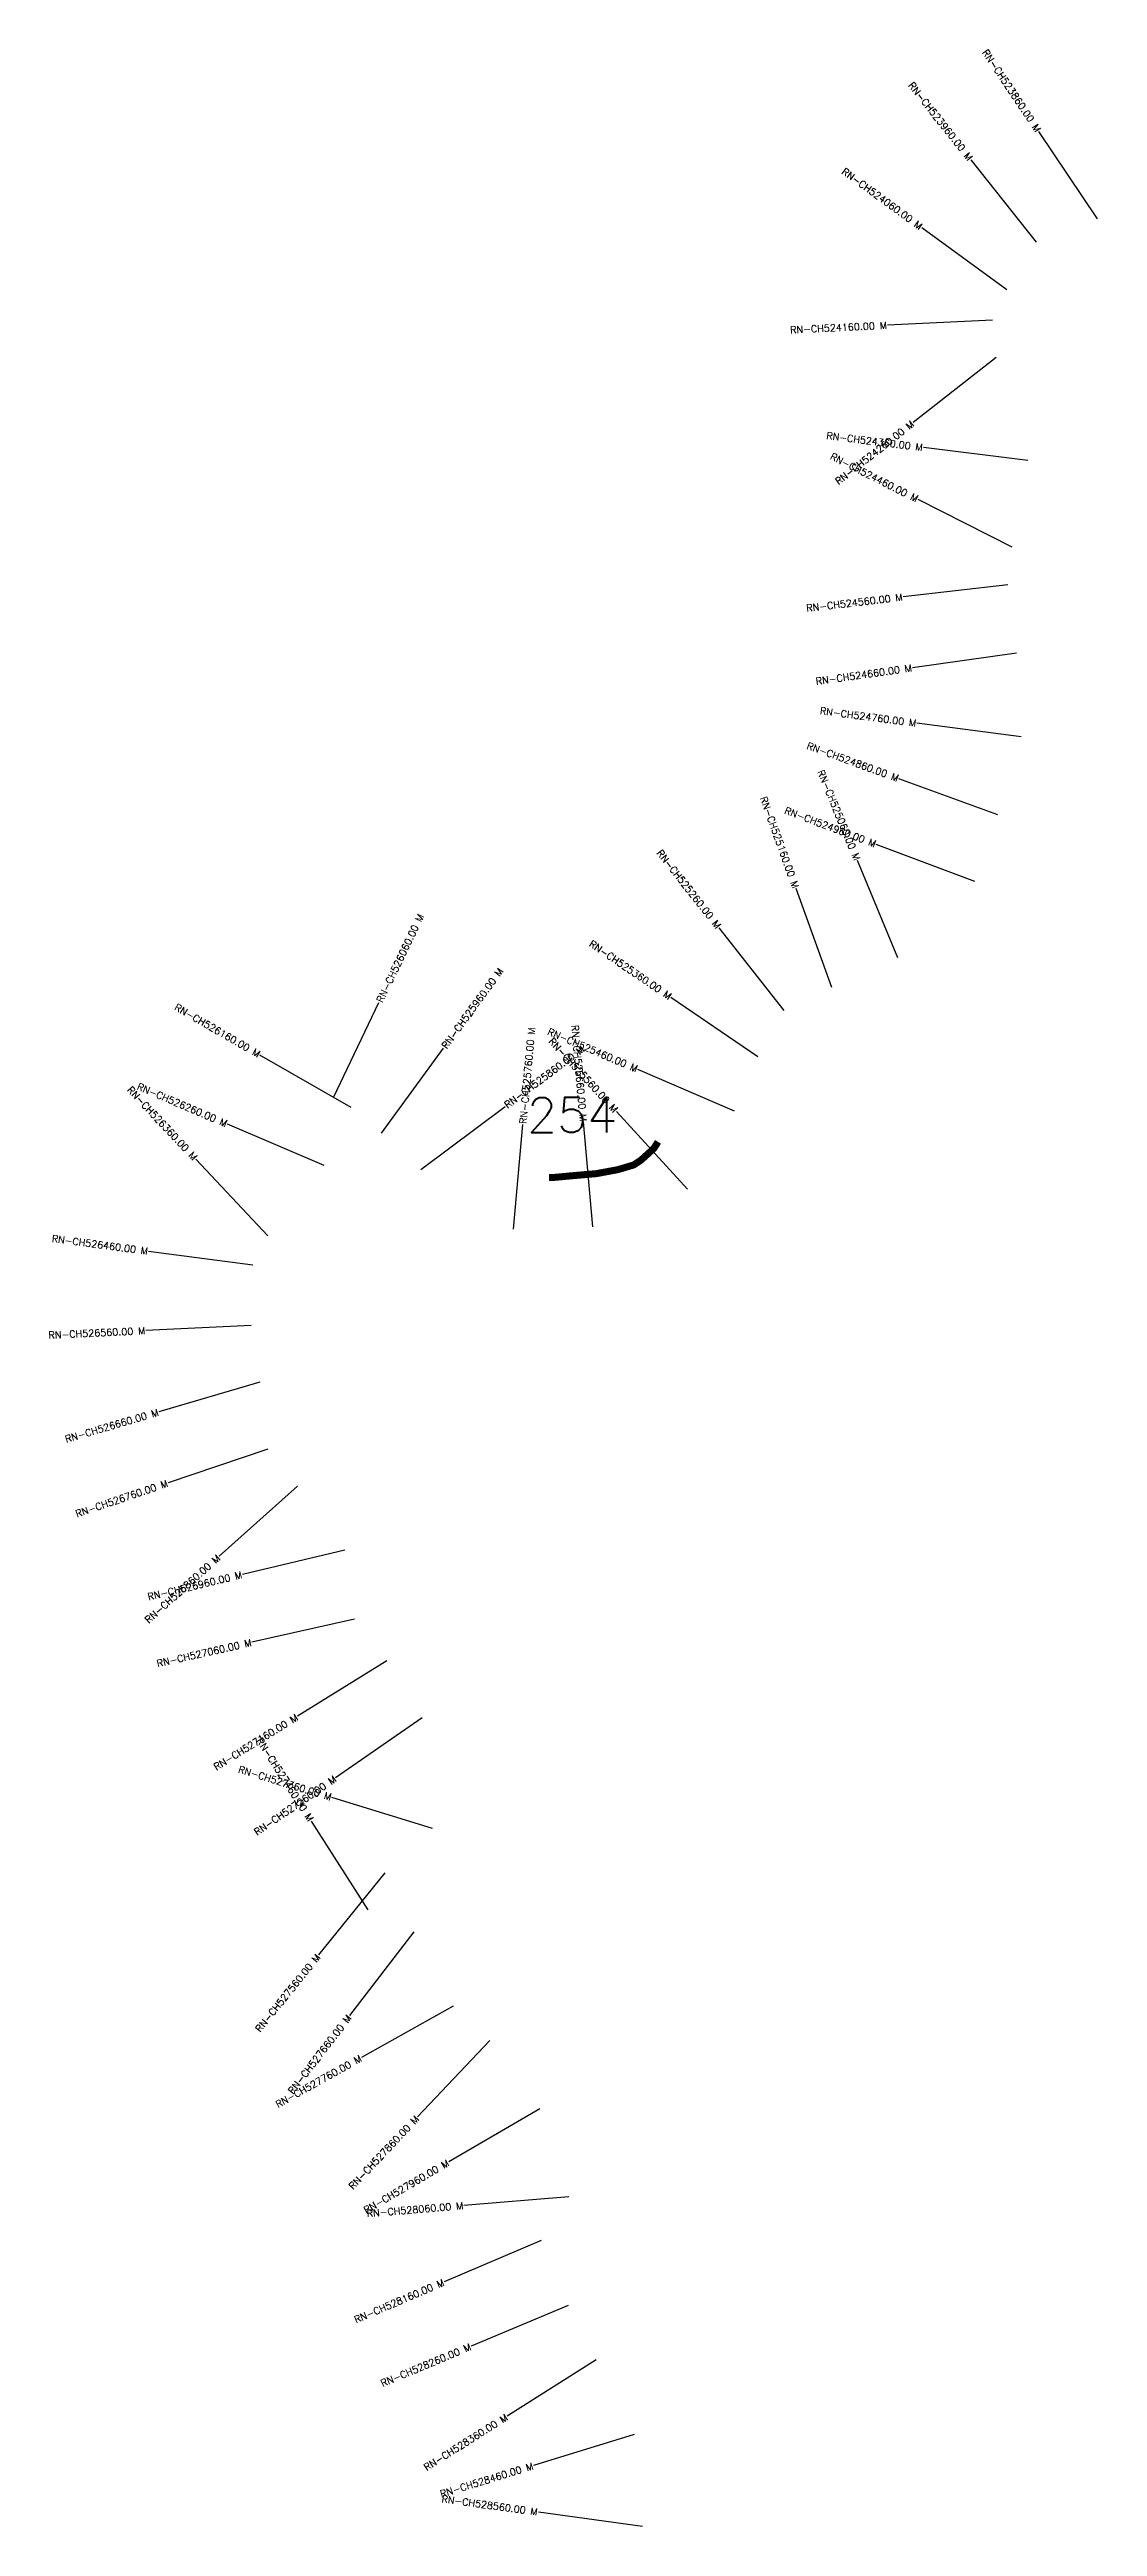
# Model space of a CAD drawing. Header units: metres. Extents: x 316875 to 322006, y 1873023 to 1876624.
# Drawn here: x 316875 to 318368, y 1873092 to 1876624 of the extents above; entities that cross this region are included whole.
import ezdxf
from ezdxf.enums import TextEntityAlignment as Align

# ---------------------------------------------------------------- set-up
doc = ezdxf.new("R2010")
doc.units = ezdxf.units.M
for name, color, linetype in [('ARTIFICIALLY PROTECTED', 4, 'Continuous'), ('CS', 134, 'Continuous'), ('CSMark', 6, 'Continuous')]:
    doc.layers.add(name, color=color, linetype=linetype)
doc.styles.get("Standard").update_dxf_attribs({"font": 'simplex.shx'})

msp = doc.modelspace()

# ---------------------------------------------------------------- linework, layer by layer
at = {"layer": 'ARTIFICIALLY PROTECTED', "const_width": 10, "flags": 128}
msp.add_lwpolyline([(317741.8, 1875066.8), (317735.9, 1875057.4), (317717.9, 1875041), (317707.2, 1875033.9), (317684.7, 1875027.2), (317654, 1875021.5), (317616.2, 1875018.2), (317591.8, 1875015.9), (317586.3, 1875015.9)], dxfattribs=at)
at = {"layer": 'CS'}
for p, q in [((318368.1, 1876382.8), (318284.8, 1876507.5)), ((318281.1, 1876349.5), (318188, 1876467.1)), ((318238.8, 1876281.7), (318117.8, 1876370.3)), ((318218.8, 1876238.6), (318069, 1876231.3)), ((318223.7, 1876185.4), (318105.6, 1876092.8)), ((318268.8, 1876038.2), (318120, 1876056.8)), ((318246.5, 1875915), (318112.6, 1875982.7)), ((318240.3, 1875861.2), (318091.3, 1875843.8)), ((318253, 1875763.8), (318104.5, 1875742.9)), ((318259.5, 1875644.4), (318110.7, 1875663.8)), ((318226.2, 1875533.3), (318085.2, 1875584.7)), ((318083.5, 1875329.2), (318026.3, 1875467.9)), ((318193.3, 1875438), (318053, 1875490.9)), ((317989.5, 1875286.8), (317938.8, 1875427.9)), ((317921.7, 1875254.2), (317829, 1875372.2)), ((317279.4, 1875130.1), (317344.2, 1875265.5)), ((317884.3, 1875188.2), (317760.3, 1875272.6)), ((317304.4, 1875115.6), (317174.5, 1875190.6)), ((317348, 1875079.2), (317436.2, 1875200.6)), ((317850.9, 1875110.8), (317713.1, 1875170)), ((317403.8, 1875027.5), (317523.8, 1875117.4)), ((317266.1, 1875033.1), (317128.2, 1875092)), ((317535.7, 1874942.2), (317549.3, 1875091.5)), ((317648.8, 1874945.8), (317635.6, 1875095.2)), ((317783.8, 1874999.5), (317682.6, 1875110.2)), ((317185.7, 1874932.7), (317083.2, 1875042.2)), ((317164.6, 1874890.9), (317015.9, 1874910.7)), ((317161.9, 1874804.8), (317012.1, 1874797.7)), ((317174.5, 1874724.1), (317030.6, 1874681.8)), ((317185.8, 1874628.8), (317043.8, 1874580.7)), ((317228.1, 1874576), (317116.4, 1874476)), ((317295.7, 1874484.8), (317149.8, 1874450.1)), ((317309.5, 1874386.3), (317163.2, 1874353.3)), ((317355.5, 1874327), (317228.1, 1874247.8)), ((317405.8, 1874245.3), (317282.3, 1874160.1)), ((317420.4, 1874087.9), (317277, 1874131.8)), ((317328.7, 1873971.9), (317248, 1874098.4)), ((317352.4, 1874024.4), (317258.2, 1873907.6)), ((317393.8, 1873940.2), (317302.4, 1873821.2)), ((317450.1, 1873834.6), (317319.2, 1873761.3)), ((317502.2, 1873785.6), (317399.1, 1873676.6)), ((317573.3, 1873688), (317443.7, 1873612.5)), ((317614.8, 1873562.4), (317465.3, 1873550.1)), ((317575.2, 1873500.4), (317437.3, 1873441.4)), ((317614, 1873407.6), (317475.6, 1873349.7)), ((317653.9, 1873330), (317527.1, 1873249.9)), ((317707.8, 1873223.7), (317564.5, 1873179.4)), ((317719.8, 1873092.5), (317571.3, 1873113))]:
    msp.add_line(p, q, dxfattribs=at)

# ---------------------------------------------------------------- texts
at = {"insert": (317555.1, 1875130.3), "char_height": 50, "attachment_point": 1}
msp.add_mtext_dynamic_manual_height_columns('254', width=84.374, gutter_width=1, heights=[74.2], dxfattribs=at)
at = {"layer": 'CSMark'}
for s, rotation, p in [('RN-CH523860.00 M', 303.7681, (318284.2, 1876508.3)), ('RN-CH523960.00 M', 308.3658, (318187.4, 1876467.9)), ('RN-CH524060.00 M', 323.7997, (318117, 1876370.9)), ('RN-CH524160.00 M', 2.7923, (318068, 1876231.3)), ('RN-CH524360.00 M', 352.8719, (318119, 1876056.9)), ('RN-CH524260.00 M', 38.1094, (318104.9, 1876092.2)), ('RN-CH524460.00 M', 333.1817, (318111.7, 1875983.1)), ('RN-CH524560.00 M', 6.6453, (318090.4, 1875843.7)), ('RN-CH524660.00 M', 8.0297, (318103.5, 1875742.7)), ('RN-CH524760.00 M', 352.58, (318109.7, 1875663.9)), ('RN-CH524860.00 M', 339.9783, (318084.3, 1875585)), ('RN-CH525060.00 M', 292.3891, (318026, 1875468.8)), ('RN-CH525160.00 M', 289.7489, (317938.4, 1875428.9)), ('RN-CH524960.00 M', 339.3301, (318052.1, 1875491.3)), ('RN-CH525260.00 M', 308.1409, (317828.4, 1875373)), ('RN-CH525360.00 M', 325.7515, (317759.5, 1875273.2)), ('RN-CH526160.00 M', 330.0066, (317173.7, 1875191.1)), ('RN-CH525460.00 M', 336.7808, (317712.2, 1875170.4)), ('RN-CH525660.00 M', 275.0543, (317635.5, 1875096.2)), ('RN-CH525560.00 M', 312.4318, (317681.9, 1875111)), ('RN-CH526260.00 M', 336.8837, (317127.2, 1875092.4)), ('RN-CH526360.00 M', 313.1365, (317082.5, 1875042.9)), ('RN-CH526460.00 M', 352.4021, (317014.9, 1874910.9)), ('RN-CH526560.00 M', 2.7275, (317011.1, 1874797.7)), ('RN-CH526660.00 M', 16.396, (317029.6, 1874681.5)), ('RN-CH526760.00 M', 18.7064, (317042.8, 1874580.3)), ('RN-CH526860.00 M', 41.8203, (317115.6, 1874475.3)), ('RN-CH526960.00 M', 13.3991, (317148.8, 1874449.8)), ('RN-CH527060.00 M', 12.7178, (317162.3, 1874353.1)), ('RN-CH527160.00 M', 31.8605, (317227.2, 1874247.3)), ('RN-CH527460.00 M', 302.5552, (317247.5, 1874099.2)), ('RN-CH527360.00 M', 342.956, (317276.1, 1874132.1)), ('RN-CH527260.00 M', 34.5816, (317281.5, 1874159.6)), ('RN-CH527560.00 M', 51.1011, (317257.6, 1873906.9)), ('RN-CH527660.00 M', 52.4787, (317301.8, 1873820.4)), ('RN-CH527760.00 M', 29.2532, (317318.3, 1873760.8)), ('RN-CH527860.00 M', 46.6159, (317398.5, 1873675.9)), ('RN-CH527960.00 M', 30.2413, (317442.9, 1873611.9)), ('RN-CH528060.00 M', 4.7212, (317464.3, 1873550)), ('RN-CH528160.00 M', 23.1659, (317436.4, 1873441)), ('RN-CH528260.00 M', 22.7158, (317474.7, 1873349.3)), ('RN-CH528360.00 M', 32.303, (317526.2, 1873249.3)), ('RN-CH528460.00 M', 17.1837, (317563.6, 1873179.1)), ('RN-CH528560.00 M', 352.134, (317570.3, 1873113.1))]:
    msp.add_text(s, height=10, rotation=rotation, dxfattribs=at).set_placement(p, align=Align.MIDDLE_RIGHT)
for s, rotation, p in [('RN-CH526060.00 M', 64.4289, (317344.6, 1875266.4)), ('RN-CH525960.00 M', 53.9868, (317436.8, 1875201.4)), ('RN-CH525760.00 M', 84.8092, (317549.4, 1875092.5)), ('RN-CH525860.00 M', 36.822, (317524.6, 1875118))]:
    msp.add_text(s, height=10, rotation=rotation, dxfattribs=at).set_placement(p, align=Align.MIDDLE_LEFT)

doc.saveas('drawing.dxf')
